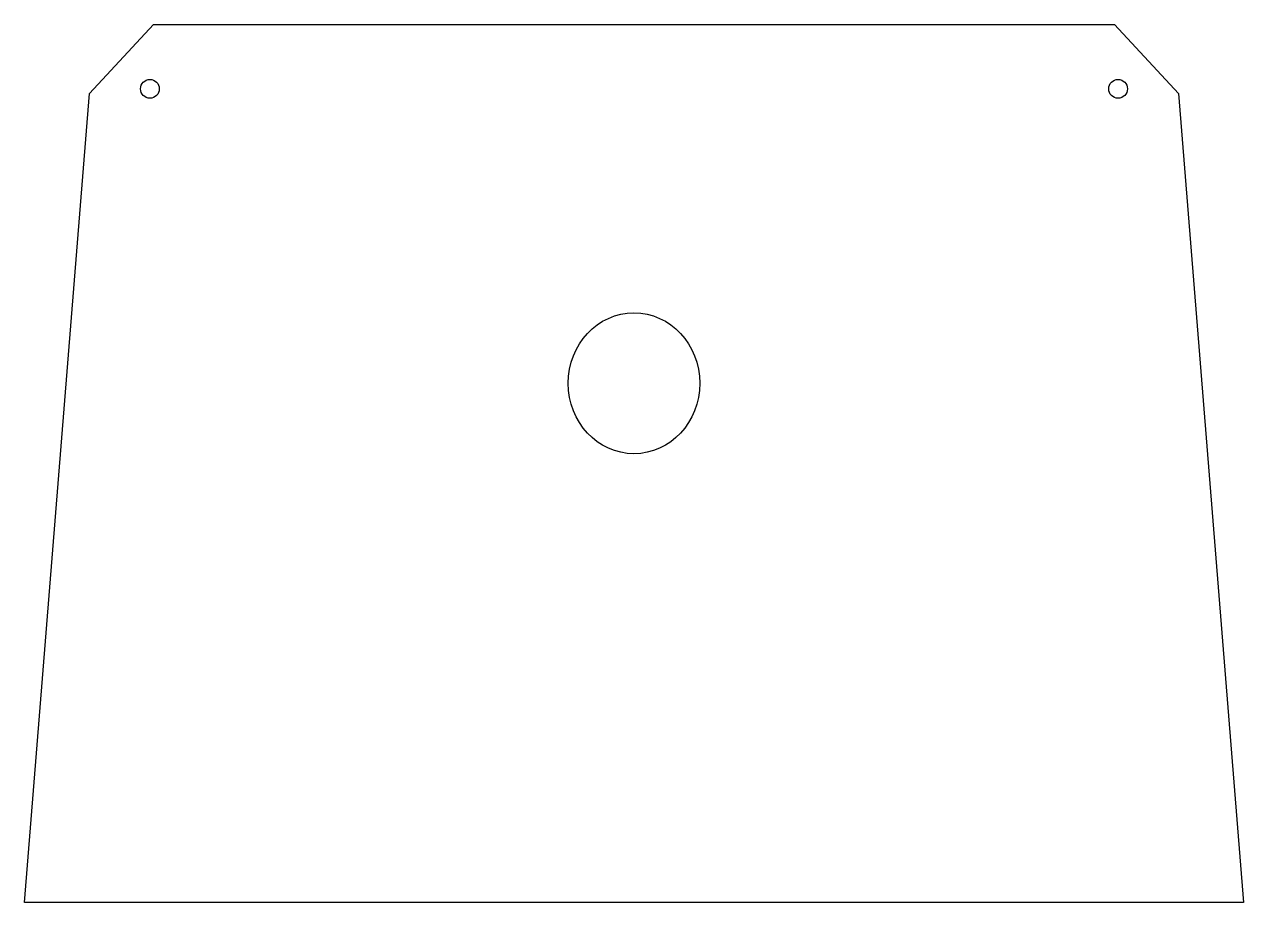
# Model space of a CAD drawing. Header units: millimetres. Extents: x -65 to 65, y 356 to 450.
import ezdxf

# ---------------------------------------------------------------- set-up
doc = ezdxf.new("R2010")
doc.units = ezdxf.units.MM
doc.layers.get('0').update_dxf_attribs({"linetype": 'CONTINUOUS'})

msp = doc.modelspace()

# ---------------------------------------------------------------- linework, layer by layer
msp.add_lwpolyline([(-51.14, 449.65), (51.14, 449.65), (57.98, 442.31), (64.89, 356.14), (-64.89, 356.14), (-57.98, 442.31)], close=True)
for centre in [(-51.53, 442.79), (51.53, 442.79)]:
    msp.add_circle(centre, 1)
msp.add_ellipse((0, 411.44), major_axis=(0, -7.5), ratio=0.933333)

doc.saveas('drawing.dxf')
